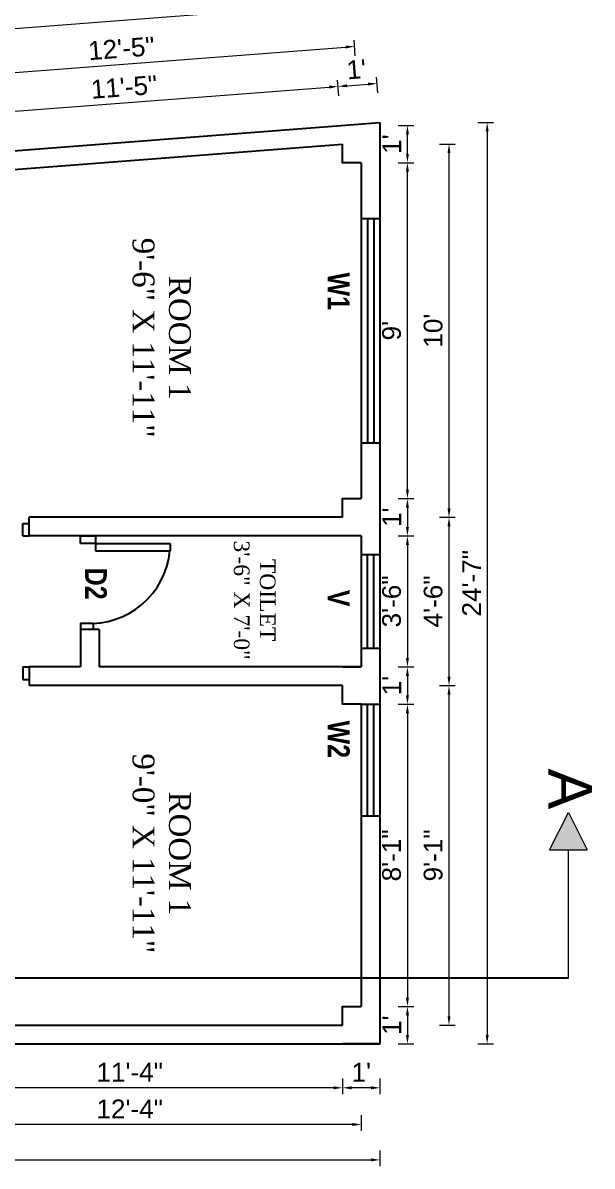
# Model space of a CAD drawing. Header units: inches. Extents: x 100101 to 119806, y -2288 to 8641.
# Drawn here: x 114649.1 to 114831.6, y 1127.3 to 1493.9 of the extents above; entities that cross this region are included whole.
import ezdxf

# ---------------------------------------------------------------- set-up
doc = ezdxf.new("R2010")
doc.units = ezdxf.units.IN
doc.header["$LTSCALE"] = 0.5
doc.header["$MEASUREMENT"] = 0
doc.header["$PDMODE"] = 66
doc.layers.add('DIMENSION', color=5, linetype='Continuous')
for name, color, linetype, lineweight in [('steps', 253, 'Continuous', 20), ('Toilet', 7, 'Continuous', 25), ('truss', 1, 'Continuous', 25)]:
    doc.layers.add(name, color=color, linetype=linetype, lineweight=lineweight)
doc.styles.add('Lettring Text', font='arial.ttf')
doc.styles.get("Standard").update_dxf_attribs({"font": 'arial.ttf'})
doc.dimstyles.new('Copy of Standard', dxfattribs={"dimtxt": 6, "dimasz": 2.875, "dimexe": 2, "dimexo": 4, "dimgap": 2, "dimtad": 1, "dimdec": 0, "dimrnd": 1, "dimzin": 0, "dimdsep": 46, "dimlunit": 4, "dimtxsty": 'Lettring Text', "dimcen": 0.1, "dimclrd": 7, "dimclre": 7, "dimclrt": 7, "dimazin": 0, "dimtfac": 0.645, "dimtdec": 0, "dimtmove": 1, "dimatfit": 0, "dimfxl": 3, "dimfxlon": 1, "dimtfillclr": 256, "dimtolj": 1, "dimtzin": 0, "dimlwd": -1, "dimlwe": -1, "dimarcsym": 2})

# ---------------------------------------------------------------- blocks, each defined once
blk = doc.blocks.new('*D910')
at = {"layer": 'Defpoints', "color": 0, "transparency": 16777216}
for p in [(114757.61, 1449.03), (114772.41, 1449.03), (114757.61, 1341.37)]:
    blk.add_point(p, dxfattribs=at)
at = {"layer": 'steps', "color": 7, "transparency": 16777216}
for p, q in [((114769.41, 1449.03), (114774.41, 1449.03)), ((114772.41, 1344.24), (114772.41, 1446.16)), ((114769.41, 1341.37), (114774.41, 1341.37))]:
    blk.add_line(p, q, dxfattribs=at)
for points in [[(114771.93, 1446.16), (114772.89, 1446.16), (114772.41, 1449.03)], [(114771.93, 1344.24), (114772.89, 1344.24), (114772.41, 1341.37)]]:
    blk.add_solid(points, dxfattribs=at)
at = {"layer": 'steps', "color": 7, "transparency": 16777216, "insert": (114767.34, 1395.2), "char_height": 6, "attachment_point": 5, "rotation": 90, "style": 'Lettring Text'}
blk.add_mtext("\\A1;9'", dxfattribs=at)
blk = doc.blocks.new('*D920')
at = {"layer": 'Defpoints', "color": 0, "transparency": 16777216}
for p in [(114763.61, 1461.03), (114772.41, 1461.03), (114757.61, 1449.03)]:
    blk.add_point(p, dxfattribs=at)
at = {"layer": 'steps', "color": 7, "transparency": 16777216}
for p, q in [((114769.41, 1461.03), (114774.41, 1461.03)), ((114772.41, 1451.91), (114772.41, 1458.16)), ((114769.41, 1449.03), (114774.41, 1449.03))]:
    blk.add_line(p, q, dxfattribs=at)
for points in [[(114771.93, 1458.16), (114772.89, 1458.16), (114772.41, 1461.03)], [(114771.93, 1451.91), (114772.89, 1451.91), (114772.41, 1449.03)]]:
    blk.add_solid(points, dxfattribs=at)
at = {"layer": 'steps', "color": 7, "transparency": 16777216, "insert": (114767.4, 1455.03), "char_height": 6, "attachment_point": 5, "rotation": 90, "style": 'Lettring Text'}
blk.add_mtext("\\A1;1'", dxfattribs=at)
blk = doc.blocks.new('*D921')
at = {"layer": 'Defpoints', "color": 0, "transparency": 16777216}
for p in [(114757.61, 1329.37), (114757.61, 1287.37), (114772.41, 1287.37)]:
    blk.add_point(p, dxfattribs=at)
at = {"layer": 'steps', "color": 7, "transparency": 16777216}
for p, q in [((114769.41, 1329.37), (114774.41, 1329.37)), ((114772.41, 1326.49), (114772.41, 1290.24)), ((114769.41, 1287.37), (114774.41, 1287.37))]:
    blk.add_line(p, q, dxfattribs=at)
for points in [[(114771.93, 1326.49), (114772.89, 1326.49), (114772.41, 1329.37)], [(114771.93, 1290.24), (114772.89, 1290.24), (114772.41, 1287.37)]]:
    blk.add_solid(points, dxfattribs=at)
at = {"layer": 'steps', "color": 7, "transparency": 16777216, "insert": (114767.34, 1308.37), "char_height": 6, "attachment_point": 5, "rotation": 90, "style": 'Lettring Text'}
blk.add_mtext('\\A1;3\'-6"', dxfattribs=at)
blk = doc.blocks.new('*D922')
at = {"layer": 'Defpoints', "color": 0, "transparency": 16777216}
for p in [(114757.61, 1287.37), (114757.61, 1275.37), (114772.41, 1275.37)]:
    blk.add_point(p, dxfattribs=at)
at = {"layer": 'steps', "color": 7, "transparency": 16777216}
for p, q in [((114769.41, 1287.37), (114774.41, 1287.37)), ((114772.41, 1284.49), (114772.41, 1278.24)), ((114769.41, 1275.37), (114774.41, 1275.37))]:
    blk.add_line(p, q, dxfattribs=at)
for points in [[(114771.93, 1284.49), (114772.89, 1284.49), (114772.41, 1287.37)], [(114771.93, 1278.24), (114772.89, 1278.24), (114772.41, 1275.37)]]:
    blk.add_solid(points, dxfattribs=at)
at = {"layer": 'steps', "color": 7, "transparency": 16777216, "insert": (114767.4, 1281.37), "char_height": 6, "attachment_point": 5, "rotation": 90, "style": 'Lettring Text'}
blk.add_mtext("\\A1;1'", dxfattribs=at)
blk = doc.blocks.new('*D923')
at = {"layer": 'Defpoints', "color": 0, "transparency": 16777216}
for p in [(114757.61, 1275.37), (114757.61, 1178.47), (114772.41, 1178.47)]:
    blk.add_point(p, dxfattribs=at)
at = {"layer": 'steps', "color": 7, "transparency": 16777216}
for p, q in [((114769.41, 1275.37), (114774.41, 1275.37)), ((114772.41, 1272.49), (114772.41, 1181.34)), ((114769.41, 1178.47), (114774.41, 1178.47))]:
    blk.add_line(p, q, dxfattribs=at)
for points in [[(114771.93, 1272.49), (114772.89, 1272.49), (114772.41, 1275.37)], [(114771.93, 1181.34), (114772.89, 1181.34), (114772.41, 1178.47)]]:
    blk.add_solid(points, dxfattribs=at)
at = {"layer": 'steps', "color": 7, "transparency": 16777216, "insert": (114767.34, 1226.92), "char_height": 6, "attachment_point": 5, "rotation": 90, "style": 'Lettring Text'}
blk.add_mtext('\\A1;8\'-1"', dxfattribs=at)
blk = doc.blocks.new('*D924')
at = {"layer": 'Defpoints', "color": 0, "transparency": 16777216}
for p in [(114757.61, 1178.47), (114763.61, 1166.47), (114772.41, 1166.47)]:
    blk.add_point(p, dxfattribs=at)
at = {"layer": 'steps', "color": 7, "transparency": 16777216}
for p, q in [((114769.41, 1178.47), (114774.41, 1178.47)), ((114772.41, 1175.59), (114772.41, 1169.34)), ((114769.41, 1166.47), (114774.41, 1166.47))]:
    blk.add_line(p, q, dxfattribs=at)
for points in [[(114771.93, 1175.59), (114772.89, 1175.59), (114772.41, 1178.47)], [(114771.93, 1169.34), (114772.89, 1169.34), (114772.41, 1166.47)]]:
    blk.add_solid(points, dxfattribs=at)
at = {"layer": 'steps', "color": 7, "transparency": 16777216, "insert": (114767.4, 1172.47), "char_height": 6, "attachment_point": 5, "rotation": 90, "style": 'Lettring Text'}
blk.add_mtext("\\A1;1'", dxfattribs=at)
blk = doc.blocks.new('*D925')
at = {"layer": 'Defpoints', "color": 0, "transparency": 16777216}
for p in [(114757.61, 1341.37), (114757.61, 1329.37), (114772.41, 1329.37)]:
    blk.add_point(p, dxfattribs=at)
at = {"layer": 'steps', "color": 7, "transparency": 16777216}
for p, q in [((114769.41, 1341.37), (114774.41, 1341.37)), ((114772.41, 1338.49), (114772.41, 1332.24)), ((114769.41, 1329.37), (114774.41, 1329.37))]:
    blk.add_line(p, q, dxfattribs=at)
for points in [[(114771.93, 1338.49), (114772.89, 1338.49), (114772.41, 1341.37)], [(114771.93, 1332.24), (114772.89, 1332.24), (114772.41, 1329.37)]]:
    blk.add_solid(points, dxfattribs=at)
at = {"layer": 'steps', "color": 7, "transparency": 16777216, "insert": (114767.4, 1335.37), "char_height": 6, "attachment_point": 5, "rotation": 90, "style": 'Lettring Text'}
blk.add_mtext("\\A1;1'", dxfattribs=at)
blk = doc.blocks.new('*D911')
at = {"layer": 'Defpoints', "color": 0, "transparency": 16777216}
for p in [(114772.41, 1455.03), (114772.41, 1335.37), (114785.73, 1335.37)]:
    blk.add_point(p, dxfattribs=at)
at = {"layer": 'steps', "color": 7, "transparency": 16777216}
for p, q in [((114782.73, 1455.03), (114787.73, 1455.03)), ((114785.73, 1452.16), (114785.73, 1338.24)), ((114782.73, 1335.37), (114787.73, 1335.37))]:
    blk.add_line(p, q, dxfattribs=at)
for points in [[(114785.25, 1452.16), (114786.21, 1452.16), (114785.73, 1455.03)], [(114785.25, 1338.24), (114786.21, 1338.24), (114785.73, 1335.37)]]:
    blk.add_solid(points, dxfattribs=at)
at = {"layer": 'steps', "color": 7, "transparency": 16777216, "insert": (114780.67, 1395.2), "char_height": 6, "attachment_point": 5, "rotation": 90, "style": 'Lettring Text'}
blk.add_mtext("\\A1;10'", dxfattribs=at)
blk = doc.blocks.new('*D912')
at = {"layer": 'Defpoints', "color": 0, "transparency": 16777216}
for p in [(114772.41, 1335.37), (114772.41, 1281.37), (114785.73, 1281.37)]:
    blk.add_point(p, dxfattribs=at)
at = {"layer": 'steps', "color": 7, "transparency": 16777216}
for p, q in [((114782.73, 1335.37), (114787.73, 1335.37)), ((114785.73, 1332.49), (114785.73, 1284.24)), ((114782.73, 1281.37), (114787.73, 1281.37))]:
    blk.add_line(p, q, dxfattribs=at)
for points in [[(114785.25, 1332.49), (114786.21, 1332.49), (114785.73, 1335.37)], [(114785.25, 1284.24), (114786.21, 1284.24), (114785.73, 1281.37)]]:
    blk.add_solid(points, dxfattribs=at)
at = {"layer": 'steps', "color": 7, "transparency": 16777216, "insert": (114780.67, 1308.37), "char_height": 6, "attachment_point": 5, "rotation": 90, "style": 'Lettring Text'}
blk.add_mtext('\\A1;4\'-6"', dxfattribs=at)
blk = doc.blocks.new('*D926')
at = {"layer": 'Defpoints', "color": 0, "transparency": 16777216}
for p in [(114772.41, 1281.37), (114763.61, 1172.47), (114785.73, 1172.47)]:
    blk.add_point(p, dxfattribs=at)
at = {"layer": 'steps', "color": 7, "transparency": 16777216}
for p, q in [((114782.73, 1281.37), (114787.73, 1281.37)), ((114785.73, 1278.49), (114785.73, 1175.34)), ((114782.73, 1172.47), (114787.73, 1172.47))]:
    blk.add_line(p, q, dxfattribs=at)
for points in [[(114785.25, 1278.49), (114786.21, 1278.49), (114785.73, 1281.37)], [(114785.25, 1175.34), (114786.21, 1175.34), (114785.73, 1172.47)]]:
    blk.add_solid(points, dxfattribs=at)
at = {"layer": 'steps', "color": 7, "transparency": 16777216, "insert": (114780.67, 1226.92), "char_height": 6, "attachment_point": 5, "rotation": 90, "style": 'Lettring Text'}
blk.add_mtext('\\A1;9\'-1"', dxfattribs=at)
blk = doc.blocks.new('*D927')
at = {"layer": 'Defpoints', "color": 0, "transparency": 16777216}
for p in [(114763.61, 1461.96), (114763.61, 1166.47), (114797.98, 1166.47)]:
    blk.add_point(p, dxfattribs=at)
at = {"layer": 'steps', "color": 7, "transparency": 16777216}
for p, q in [((114794.98, 1461.96), (114799.98, 1461.96)), ((114797.98, 1459.08), (114797.98, 1169.34)), ((114794.98, 1166.47), (114799.98, 1166.47))]:
    blk.add_line(p, q, dxfattribs=at)
for points in [[(114797.5, 1459.08), (114798.46, 1459.08), (114797.98, 1461.96)], [(114797.5, 1169.34), (114798.46, 1169.34), (114797.98, 1166.47)]]:
    blk.add_solid(points, dxfattribs=at)
at = {"layer": 'steps', "color": 7, "transparency": 16777216, "insert": (114792.96, 1314.21), "char_height": 6, "attachment_point": 5, "rotation": 90, "style": 'Lettring Text'}
blk.add_mtext('\\A1;24\'-7"', dxfattribs=at)
blk = doc.blocks.new('*D928')
at = {"layer": 'Defpoints', "color": 0, "transparency": 16777216}
for p in [(114751.61, 1166.47), (114763.61, 1166.47), (114751.61, 1152.39)]:
    blk.add_point(p, dxfattribs=at)
at = {"layer": 'steps', "color": 7, "transparency": 16777216}
for p, q in [((114751.61, 1155.39), (114751.61, 1150.39)), ((114763.61, 1155.39), (114763.61, 1150.39)), ((114760.74, 1152.39), (114754.49, 1152.39))]:
    blk.add_line(p, q, dxfattribs=at)
for points in [[(114754.49, 1152.87), (114754.49, 1151.91), (114751.61, 1152.39)], [(114760.74, 1152.87), (114760.74, 1151.91), (114763.61, 1152.39)]]:
    blk.add_solid(points, dxfattribs=at)
at = {"layer": 'steps', "color": 7, "transparency": 16777216, "insert": (114757.61, 1157.4), "char_height": 6, "attachment_point": 5, "style": 'Lettring Text'}
blk.add_mtext("\\A1;1'", dxfattribs=at)
blk = doc.blocks.new('*D929')
at = {"layer": 'Defpoints', "color": 0, "transparency": 16777216}
for p in [(114615.11, 1172.47), (114751.61, 1166.47), (114615.11, 1152.39)]:
    blk.add_point(p, dxfattribs=at)
at = {"layer": 'steps', "color": 7, "transparency": 16777216}
for p, q in [((114615.11, 1155.39), (114615.11, 1150.39)), ((114751.61, 1155.39), (114751.61, 1150.39)), ((114748.74, 1152.39), (114617.99, 1152.39))]:
    blk.add_line(p, q, dxfattribs=at)
for points in [[(114617.99, 1152.87), (114617.99, 1151.91), (114615.11, 1152.39)], [(114748.74, 1152.87), (114748.74, 1151.91), (114751.61, 1152.39)]]:
    blk.add_solid(points, dxfattribs=at)
at = {"layer": 'steps', "color": 7, "transparency": 16777216, "insert": (114683.36, 1157.4), "char_height": 6, "attachment_point": 5, "style": 'Lettring Text'}
blk.add_mtext('\\A1;11\'-4"', dxfattribs=at)
blk = doc.blocks.new('*D913')
at = {"layer": 'Defpoints', "color": 0, "transparency": 16777216}
for p in [(114609.11, 1152.39), (114757.61, 1152.39), (114609.11, 1140.62)]:
    blk.add_point(p, dxfattribs=at)
at = {"layer": 'steps', "color": 7, "transparency": 16777216}
for p, q in [((114609.11, 1143.62), (114609.11, 1138.62)), ((114754.74, 1140.62), (114611.99, 1140.62)), ((114757.61, 1143.62), (114757.61, 1138.62))]:
    blk.add_line(p, q, dxfattribs=at)
for points in [[(114611.99, 1141.1), (114611.99, 1140.14), (114609.11, 1140.62)], [(114754.74, 1141.1), (114754.74, 1140.14), (114757.61, 1140.62)]]:
    blk.add_solid(points, dxfattribs=at)
at = {"layer": 'steps', "color": 7, "transparency": 16777216, "insert": (114683.36, 1145.63), "char_height": 6, "attachment_point": 5, "style": 'Lettring Text'}
blk.add_mtext('\\A1;12\'-4"', dxfattribs=at)
blk = doc.blocks.new('*D933')
at = {"layer": 'Defpoints', "color": 0, "transparency": 16777216}
for p in [(114460.61, 1166.47), (114763.61, 1166.47), (114763.61, 1129.27)]:
    blk.add_point(p, dxfattribs=at)
at = {"layer": 'steps', "color": 7, "transparency": 16777216}
for p, q in [((114460.61, 1132.27), (114460.61, 1127.27)), ((114463.49, 1129.27), (114760.74, 1129.27)), ((114763.61, 1132.27), (114763.61, 1127.27))]:
    blk.add_line(p, q, dxfattribs=at)
for points in [[(114463.49, 1129.75), (114463.49, 1128.79), (114460.61, 1129.27)], [(114760.74, 1129.75), (114760.74, 1128.79), (114763.61, 1129.27)]]:
    blk.add_solid(points, dxfattribs=at)
at = {"layer": 'steps', "color": 7, "transparency": 16777216, "insert": (114612.11, 1134.34), "char_height": 6, "attachment_point": 5, "style": 'Lettring Text'}
blk.add_mtext('\\A1;25\'-3"', dxfattribs=at)
blk = doc.blocks.new('*D942')
at = {"layer": 'Defpoints', "color": 0, "transparency": 16777216}
for p in [(114750.19, 1473.53), (114751.61, 1455.02), (114615.11, 1444.5)]:
    blk.add_point(p, dxfattribs=at)
at = {"layer": 'steps', "color": 7, "transparency": 16777216}
for p, q in [((114750.42, 1470.54), (114750.03, 1475.53)), ((114616.55, 1463.24), (114747.32, 1473.31)), ((114613.92, 1460.03), (114613.53, 1465.01))]:
    blk.add_line(p, q, dxfattribs=at)
for points in [[(114747.29, 1473.79), (114747.36, 1472.83), (114750.19, 1473.53)], [(114616.52, 1463.72), (114616.59, 1462.76), (114613.69, 1463.02)]]:
    blk.add_solid(points, dxfattribs=at)
at = {"layer": 'steps', "color": 7, "transparency": 16777216, "insert": (114681.55, 1473.32), "char_height": 6, "attachment_point": 5, "rotation": 4.4035, "style": 'Lettring Text'}
blk.add_mtext('\\A1;11\'-5"', dxfattribs=at)
blk = doc.blocks.new('*D943')
at = {"layer": 'Defpoints', "color": 0, "transparency": 16777216}
for p in [(114762.65, 1474.49), (114763.61, 1461.96), (114751.61, 1455.02)]:
    blk.add_point(p, dxfattribs=at)
at = {"layer": 'steps', "color": 7, "transparency": 16777216}
for p, q in [((114750.42, 1470.54), (114750.03, 1475.53)), ((114753.05, 1473.75), (114759.78, 1474.27)), ((114762.88, 1471.5), (114762.5, 1476.49))]:
    blk.add_line(p, q, dxfattribs=at)
for points in [[(114753.02, 1474.23), (114753.09, 1473.27), (114750.19, 1473.53)], [(114759.75, 1474.75), (114759.82, 1473.79), (114762.65, 1474.49)]]:
    blk.add_solid(points, dxfattribs=at)
at = {"layer": 'steps', "color": 7, "transparency": 16777216, "insert": (114756.03, 1479.01), "char_height": 6, "attachment_point": 5, "rotation": 4.4035, "style": 'Lettring Text'}
blk.add_mtext("\\A1;1'", dxfattribs=at)
blk = doc.blocks.new('*D919')
at = {"layer": 'Defpoints', "color": 0, "transparency": 16777216}
for p in [(114755.47, 1486.38), (114756.42, 1474.01), (114607.69, 1462.56)]:
    blk.add_point(p, dxfattribs=at)
at = {"layer": 'steps', "color": 7, "transparency": 16777216}
for p, q in [((114609.6, 1475.15), (114752.6, 1486.16)), ((114755.7, 1483.39), (114755.31, 1488.38)), ((114606.97, 1471.94), (114606.58, 1476.92))]:
    blk.add_line(p, q, dxfattribs=at)
for points in [[(114752.56, 1486.64), (114752.64, 1485.68), (114755.47, 1486.38)], [(114609.57, 1475.63), (114609.64, 1474.67), (114606.74, 1474.93)]]:
    blk.add_solid(points, dxfattribs=at)
at = {"layer": 'steps', "color": 7, "transparency": 16777216, "insert": (114680.71, 1485.7), "char_height": 6, "attachment_point": 5, "rotation": 4.4035, "style": 'Lettring Text'}
blk.add_mtext('\\A1;12\'-5"', dxfattribs=at)
blk = doc.blocks.new('*D947')
at = {"layer": 'Defpoints', "color": 0, "transparency": 16777216}
for p in [(114760.62, 1500.85), (114763.61, 1461.96), (114460.61, 1438.62)]:
    blk.add_point(p, dxfattribs=at)
at = {"layer": 'steps', "color": 7, "transparency": 16777216}
for p, q in [((114460.49, 1477.74), (114757.75, 1500.63)), ((114760.85, 1497.86), (114760.47, 1502.84)), ((114457.85, 1474.52), (114457.47, 1479.51))]:
    blk.add_line(p, q, dxfattribs=at)
for points in [[(114757.72, 1501.11), (114757.79, 1500.15), (114760.62, 1500.85)], [(114460.45, 1478.21), (114460.52, 1477.26), (114457.62, 1477.52)]]:
    blk.add_solid(points, dxfattribs=at)
at = {"layer": 'steps', "color": 7, "transparency": 16777216, "insert": (114608.73, 1494.23), "char_height": 6, "attachment_point": 5, "rotation": 4.4035, "style": 'Lettring Text'}
blk.add_mtext('\\A1;25\'-4"', dxfattribs=at)

msp = doc.modelspace()

# ---------------------------------------------------------------- hatches: boundary and pattern name
at = {"linetype": 'ByBlock', "lineweight": 5}
msp.add_hatch(color=7, dxfattribs=at).paths.add_polyline_path([(114824, 1240.66), (114818, 1228.66), (114830, 1228.66)])

# ---------------------------------------------------------------- linework, layer by layer
at = {"color": 7, "linetype": 'ByBlock', "lineweight": 5}
for p, q in [((114818, 1228.66), (114824, 1240.66)), ((114824, 1240.66), (114830, 1228.66)), ((114818, 1228.66), (114830, 1228.66)), ((114824, 1187.5), (114824, 1228.66))]:
    msp.add_line(p, q, dxfattribs=at)
at = {"layer": 'DIMENSION', "ltscale": 7}
for p, q in [((114649.11, 1329.37), (114649.11, 1333.37)), ((114649.11, 1333.37), (114651.11, 1333.37)), ((114651.11, 1329.37), (114651.11, 1333.37)), ((114649.11, 1329.37), (114651.11, 1329.37)), ((114667.61, 1326.97), (114667.61, 1329.37)), ((114667.61, 1329.37), (114672.41, 1329.37)), ((114672.41, 1329.37), (114672.41, 1326.97)), ((114672.41, 1326.97), (114667.61, 1326.97)), ((114672.41, 1326.97), (114696.29, 1326.97)), ((114672.41, 1326.97), (114672.41, 1324.57)), ((114672.41, 1324.57), (114696.29, 1324.57)), ((114696.29, 1326.97), (114696.29, 1324.57)), ((114667.61, 1301.37), (114671.61, 1301.37)), ((114667.61, 1301.37), (114667.61, 1299.37)), ((114671.61, 1301.37), (114671.61, 1299.37)), ((114649.11, 1287.37), (114649.11, 1283.37)), ((114649.11, 1287.37), (114651.11, 1287.37)), ((114651.11, 1287.37), (114651.11, 1283.37)), ((114649.11, 1283.37), (114651.11, 1283.37))]:
    msp.add_line(p, q, dxfattribs=at)
msp.add_arc((114670.68, 1327.03), 25.72, 266.0106, 354.5071, dxfattribs=at)
at = {"layer": 'Toilet'}
for p, q in [((114460.61, 1438.62), (114763.61, 1461.96)), ((114763.61, 1461.96), (114763.61, 1166.47)), ((114615.11, 1444.5), (114751.61, 1455.02)), ((114757.61, 1449.03), (114757.61, 1341.37)), ((114757.61, 1431.2), (114763.61, 1431.2)), ((114759.61, 1431.2), (114759.61, 1359.2)), ((114761.61, 1431.2), (114761.61, 1359.2)), ((114757.61, 1359.2), (114763.61, 1359.2)), ((114751.61, 1335.37), (114651.11, 1335.37)), ((114651.11, 1329.37), (114651.11, 1335.37)), ((114757.61, 1329.37), (114651.11, 1329.37)), ((114671.61, 1329.37), (114667.61, 1329.37)), ((114757.61, 1329.37), (114757.61, 1287.37)), ((114757.61, 1323.37), (114763.61, 1323.37)), ((114759.61, 1293.37), (114759.61, 1323.37)), ((114761.61, 1293.37), (114761.61, 1323.37)), ((114667.61, 1299.37), (114667.61, 1287.37)), ((114673.61, 1299.37), (114667.61, 1299.37)), ((114673.61, 1299.37), (114673.61, 1287.37)), ((114757.61, 1293.37), (114763.61, 1293.37)), ((114667.61, 1287.37), (114651.11, 1287.37)), ((114651.11, 1287.37), (114651.11, 1281.37)), ((114757.61, 1287.37), (114673.61, 1287.37)), ((114751.61, 1281.37), (114651.11, 1281.37)), ((114757.61, 1275.37), (114757.61, 1178.47)), ((114757.61, 1275.37), (114763.61, 1275.37)), ((114759.61, 1239.57), (114759.61, 1275.37)), ((114761.61, 1239.57), (114761.61, 1275.37)), ((114757.61, 1239.57), (114763.61, 1239.57)), ((114824, 1187.5), (114404.53, 1187.5)), ((114615.11, 1172.47), (114751.61, 1172.47)), ((114460.61, 1166.47), (114763.61, 1166.47))]:
    msp.add_line(p, q, dxfattribs=at)
for points in [[(114763.61, 1461.03), (114763.61, 1449.03)], [(114757.61, 1449.03), (114751.61, 1449.03), (114751.61, 1455.02)], [(114751.61, 1335.37), (114751.61, 1341.37), (114757.61, 1341.37)], [(114763.61, 1341.37), (114763.61, 1329.37)], [(114757.61, 1329.37), (114751.61, 1329.37)], [(114751.61, 1287.37), (114757.61, 1287.37)], [(114763.61, 1287.37), (114763.61, 1275.37)], [(114757.61, 1275.37), (114751.61, 1275.37), (114751.61, 1281.37)], [(114763.61, 1178.47), (114763.61, 1166.47), (114751.61, 1166.47)], [(114751.61, 1172.47), (114751.61, 1178.47), (114757.61, 1178.47)]]:
    msp.add_lwpolyline(points, dxfattribs=at)
at = {"layer": 'truss', "ltscale": 7}
for p, q in [((114667.61, 1329.37), (114671.61, 1329.37)), ((114667.61, 1326.97), (114667.61, 1329.37))]:
    msp.add_line(p, q, dxfattribs=at)

# ---------------------------------------------------------------- texts
at = {"color": 7, "linetype": 'ByBlock', "lineweight": 5, "insert": (114831.62, 1254.77), "char_height": 14, "width": 26.5803, "attachment_point": 1, "rotation": 270}
msp.add_mtext('A', dxfattribs=at)
at = {"layer": 'steps', "color": 7, "ltscale": 0.3, "rotation": 270}
for s, insert, char_height, width, attachment_point in [('{\\fTimes New Roman|b0|i0|c0|p18;ROOM 1\\P9\'-6" X 11\'-11"}', (114702.98, 1392.94), 7, 65.2809, 2), ('{\\fTechnic|b1|i0|c2|p2;W1}', (114746.88, 1407.86), 7, 55.268, 8), ('{\\fTimes New Roman|b0|i0|c0|p18;TOILET\\P3\'-6" X 7\'-0"}', (114730.11, 1308.8), 5, 55.268, 2), ('{\\fTechnic|b1|i0|c2|p2;D2}', (114676.04, 1314.06), 7, 55.268, 2), ('{\\fTechnic|b1|i0|c2|p2;V}', (114746.88, 1309.41), 7, 55.268, 8), ('{\\fTechnic|b1|i0|c2|p2;W2}', (114746.88, 1264.14), 7, 55.268, 8), ('{\\fTimes New Roman|b0|i0|c0|p18;ROOM 1\\P9\'-0" X 11\'-11"}', (114702.98, 1227.57), 7, 64.575, 2)]:
    msp.add_mtext(s, dxfattribs=dict(at, insert=insert, char_height=char_height, width=width, attachment_point=attachment_point))

# ---------------------------------------------------------------- dimensions: what is measured, and where the dimension line sits
at = {"layer": 'steps'}
for p1, p2, distance, picture, middle in [((114460.61, 1438.62), (114763.61, 1461.96), 39.01, '*D947', (114608.73, 1494.23)), ((114615.11, 1444.5), (114751.61, 1455.02), 18.57, '*D942', (114681.55, 1473.32))]:
    dim = msp.add_aligned_dim(p1=p1, p2=p2, distance=distance, dimstyle='Copy of Standard', dxfattribs=at)
    dim.commit()
    dim.dimension.update_dxf_attribs({"geometry": picture, "text_midpoint": middle})
for base, p1, p2, angle, picture, middle in [((114755.47, 1486.38), (114607.69, 1462.56), (114756.42, 1474.01), 184.4035, '*D919', (114680.71, 1485.7)), ((114762.65, 1474.49), (114751.61, 1455.02), (114763.61, 1461.96), 184.4035, '*D943', (114756.03, 1479.01)), ((114772.41, 1461.03), (114757.61, 1449.03), (114763.61, 1461.03), 270, '*D920', (114767.4, 1455.03)), ((114797.98, 1166.47), (114763.61, 1461.96), (114763.61, 1166.47), 270, '*D927', (114792.96, 1314.21)), ((114785.73, 1335.37), (114772.41, 1455.03), (114772.41, 1335.37), 270, '*D911', (114780.67, 1395.2)), ((114772.41, 1449.03), (114757.61, 1341.37), (114757.61, 1449.03), 270, '*D910', (114767.34, 1395.2)), ((114772.41, 1329.37), (114757.61, 1341.37), (114757.61, 1329.37), 270, '*D925', (114767.4, 1335.37)), ((114785.73, 1281.37), (114772.41, 1335.37), (114772.41, 1281.37), 270, '*D912', (114780.67, 1308.37)), ((114772.41, 1287.37), (114757.61, 1329.37), (114757.61, 1287.37), 270, '*D921', (114767.34, 1308.37)), ((114772.41, 1275.37), (114757.61, 1287.37), (114757.61, 1275.37), 270, '*D922', (114767.4, 1281.37)), ((114785.73, 1172.47), (114772.41, 1281.37), (114763.61, 1172.47), 270, '*D926', (114780.67, 1226.92)), ((114772.41, 1178.47), (114757.61, 1275.37), (114757.61, 1178.47), 270, '*D923', (114767.34, 1226.92)), ((114772.41, 1166.47), (114757.61, 1178.47), (114763.61, 1166.47), 270, '*D924', (114767.4, 1172.47))]:
    dim = msp.add_linear_dim(base=base, p1=p1, p2=p2, angle=angle, dimstyle='Copy of Standard', dxfattribs=at)
    dim.commit()
    dim.dimension.update_dxf_attribs({"geometry": picture, "text_midpoint": middle})
for base, p1, p2, picture, middle in [((114615.11434705, 1152.3870717), (114751.61434705, 1166.46523929), (114615.11434705, 1172.46523929), '*D929', (114683.36434705, 1157.39935001)), ((114763.61, 1129.27), (114460.61, 1166.47), (114763.61, 1166.47), '*D933', (114612.11, 1134.34)), ((114751.61, 1152.39), (114763.61, 1166.47), (114751.61, 1166.47), '*D928', (114757.61, 1157.4)), ((114609.11434705, 1140.62108711), (114757.61434705, 1152.3870717), (114609.11434705, 1152.3870717), '*D913', (114683.36434705, 1145.63336542))]:
    dim = msp.add_linear_dim(base=base, p1=p1, p2=p2, dimstyle='Copy of Standard', dxfattribs=at)
    dim.commit()
    dim.dimension.update_dxf_attribs({"geometry": picture, "text_midpoint": middle})

doc.saveas('drawing.dxf')
